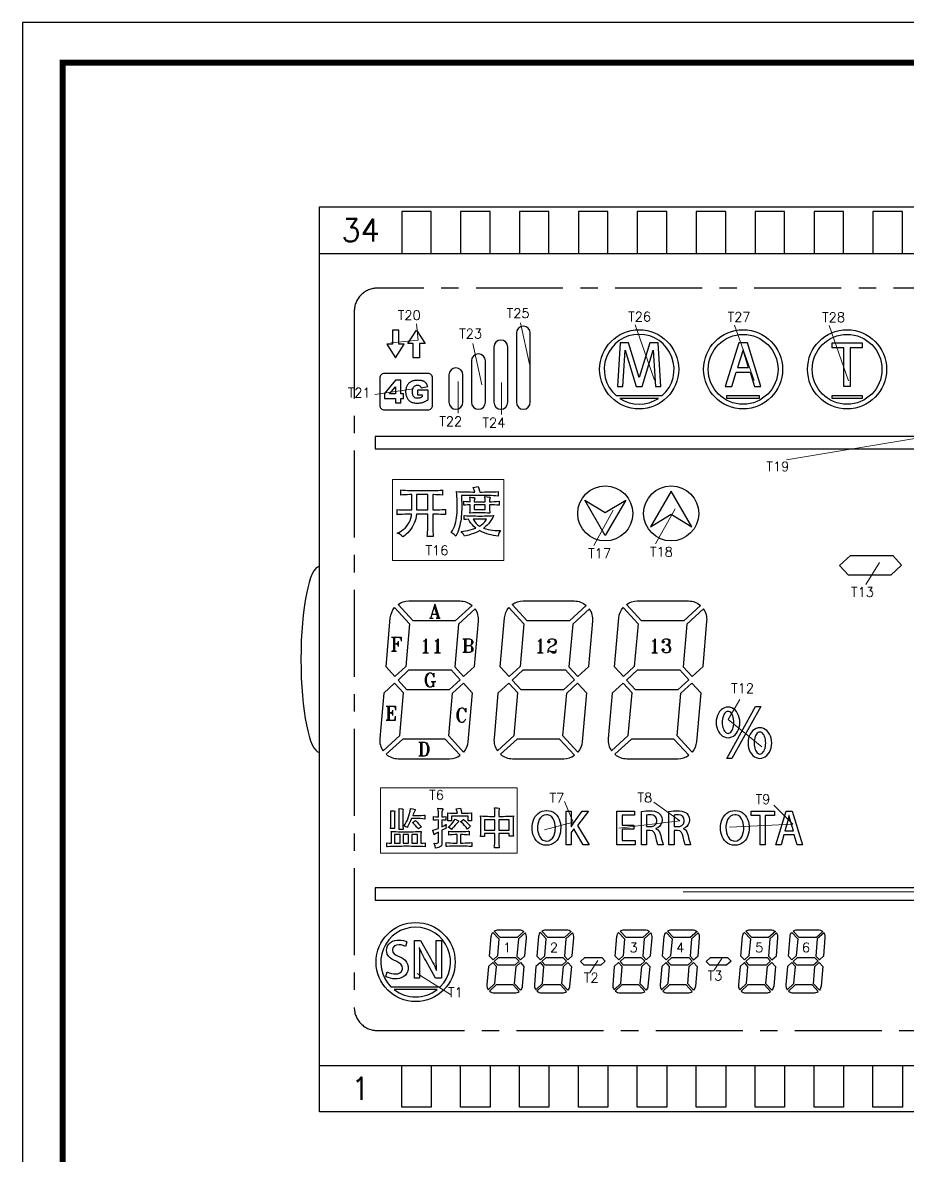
# Model space of a CAD drawing. Header units: inches. Extents: x 782 to 1065, y -130 to 27.
# Drawn here: x 926.74 to 964.88, y -81 to -32.18 of the extents above; entities that cross this region are included whole.
import ezdxf
from ezdxf.enums import TextEntityAlignment as Align

# ---------------------------------------------------------------- set-up
doc = ezdxf.new("R2010")
doc.units = ezdxf.units.IN
doc.header["$LTSCALE"] = 3
doc.header["$MEASUREMENT"] = 0
doc.linetypes.add('CENTER', pattern=[2, 1.25, -0.25, 0.25, -0.25])
doc.layers.add('DIM', color=3, linetype='Continuous', lineweight=13)
doc.layers.add('K', color=92, linetype='Continuous')
doc.styles.add('ROMANS', font='romans')
doc.styles.get("Standard").update_dxf_attribs({"font": 'romant.shx'})

msp = doc.modelspace()

# ---------------------------------------------------------------- linework, layer by layer
for p, q in [((939.535, -42.125), (988.535, -42.125)), ((939.535, -77.125), (988.535, -77.125))]:
    msp.add_line(p, q)
for points in [[(939.535, -79.125), (939.535, -40.125), (988.535, -40.125), (988.535, -79.125)], [(943.08, -40.325), (943.08, -42.125), (944.35, -42.125), (944.35, -40.325)], [(945.62, -40.325), (945.62, -42.125), (946.89, -42.125), (946.89, -40.325)], [(948.16, -40.325), (948.16, -42.125), (949.43, -42.125), (949.43, -40.325)], [(950.7, -40.325), (950.7, -42.125), (951.97, -42.125), (951.97, -40.325)], [(953.24, -40.325), (953.24, -42.125), (954.51, -42.125), (954.51, -40.325)], [(955.78, -40.325), (955.78, -42.125), (957.05, -42.125), (957.05, -40.325)], [(958.32, -40.325), (958.32, -42.125), (959.59, -42.125), (959.59, -40.325)], [(960.86, -40.325), (960.86, -42.125), (962.13, -42.125), (962.13, -40.325)], [(963.4, -40.325), (963.4, -42.125), (964.67, -42.125), (964.67, -40.325)], [(942.441, -46.042), (942.816, -46.623), (943.191, -46.042), (942.954, -46.042), (942.954, -45.435), (942.677, -45.435), (942.677, -46.042)], [(943.338, -46.016), (943.713, -45.435), (944.088, -46.016), (943.852, -46.016), (943.852, -46.623), (943.574, -46.623), (943.574, -46.016)], [(952.712, -46.3), (953.194, -47.862), (953.443, -47.862), (953.925, -46.3), (954.024, -47.862), (954.256, -47.862), (954.137, -45.982), (953.779, -45.982), (953.319, -47.475), (952.858, -45.982), (952.5, -45.982), (952.381, -47.862), (952.613, -47.862)], [(958.288, -47.862), (958.569, -47.862), (957.991, -45.982), (957.612, -45.982), (957.034, -47.862), (957.315, -47.862), (957.502, -47.253), (958.1, -47.253)], [(957.564, -47.051), (958.038, -47.051), (957.801, -46.28)], [(962.42, -46.202), (962.42, -47.862), (962.149, -47.862), (962.149, -46.202), (961.638, -46.202), (961.638, -45.982), (962.93, -45.982), (962.93, -46.202)], [(942.333, -48.386), (942.813, -48.386), (942.813, -48.564), (943.043, -48.564), (943.043, -48.386), (943.162, -48.386), (943.162, -48.182), (943.043, -48.182), (943.043, -47.598), (942.813, -47.598), (942.333, -48.169)], [(943.96, -48.22), (943.96, -48.309), (943.952, -48.314), (943.918, -48.332), (943.886, -48.347), (943.857, -48.358), (943.834, -48.364), (943.799, -48.37), (943.764, -48.372), (943.753, -48.372), (943.717, -48.368), (943.683, -48.36), (943.653, -48.347), (943.626, -48.328), (943.603, -48.306), (943.591, -48.29), (943.576, -48.266), (943.565, -48.238), (943.556, -48.206), (943.55, -48.169), (943.546, -48.13), (943.544, -48.086), (943.545, -48.064), (943.548, -48.023), (943.553, -47.986), (943.561, -47.952), (943.572, -47.922), (943.586, -47.896), (943.602, -47.873), (943.603, -47.872), (943.627, -47.848), (943.655, -47.83), (943.685, -47.817), (943.719, -47.809), (943.755, -47.807), (943.764, -47.807), (943.801, -47.811), (943.834, -47.82), (943.862, -47.835), (943.887, -47.857), (943.907, -47.884), (943.921, -47.917), (944.204, -47.867), (944.193, -47.834), (944.18, -47.8), (944.164, -47.769), (944.146, -47.741), (944.127, -47.715), (944.114, -47.701), (944.089, -47.678), (944.06, -47.658), (944.03, -47.641), (943.997, -47.627), (943.978, -47.62), (943.95, -47.614), (943.92, -47.608), (943.885, -47.604), (943.848, -47.601), (943.806, -47.599), (943.762, -47.598), (943.736, -47.599), (943.696, -47.6), (943.658, -47.603), (943.622, -47.609), (943.589, -47.615), (943.558, -47.623), (943.529, -47.633), (943.502, -47.644), (943.486, -47.652), (943.455, -47.67), (943.426, -47.69), (943.4, -47.712), (943.375, -47.736), (943.353, -47.761), (943.333, -47.789), (943.314, -47.82), (943.299, -47.85), (943.286, -47.88), (943.275, -47.912), (943.267, -47.945), (943.259, -47.979), (943.255, -48.014), (943.251, -48.051), (943.251, -48.089), (943.251, -48.118), (943.253, -48.154), (943.258, -48.19), (943.265, -48.224), (943.273, -48.257), (943.283, -48.29), (943.295, -48.321), (943.31, -48.351), (943.327, -48.381), (943.346, -48.41), (943.368, -48.437), (943.392, -48.462), (943.417, -48.484), (943.445, -48.505), (943.474, -48.522), (943.478, -48.524), (943.506, -48.537), (943.534, -48.549), (943.566, -48.558), (943.599, -48.566), (943.633, -48.572), (943.67, -48.576), (943.709, -48.579), (943.749, -48.58), (943.783, -48.579), (943.821, -48.577), (943.857, -48.574), (943.892, -48.57), (943.925, -48.564), (943.957, -48.556), (943.987, -48.547), (943.998, -48.544), (944.026, -48.533), (944.055, -48.521), (944.085, -48.506), (944.116, -48.49), (944.149, -48.471), (944.182, -48.45), (944.216, -48.427), (944.216, -48.022), (943.764, -48.022), (943.764, -48.22)], [(942.56, -48.182), (942.813, -47.883), (942.813, -48.182)], [(958.5, -48.255), (958.5, -48.375), (957.102, -48.375), (957.102, -48.255)], [(962.933, -48.255), (962.933, -48.375), (961.635, -48.375), (961.635, -48.255)], [(986.135, -50.026), (941.935, -50.026), (941.935, -50.556), (986.135, -50.556)], [(946.403, -52.265), (946.436, -52.36), (946.455, -52.412), (946.555, -52.412), (946.655, -52.411), (946.755, -52.41), (946.855, -52.408), (946.955, -52.406), (947.055, -52.403), (947.155, -52.398), (947.24, -52.391), (947.24, -52.585), (947.14, -52.577), (947.04, -52.572), (946.94, -52.568), (946.84, -52.566), (946.74, -52.564), (946.682, -52.564), (945.658, -52.564), (945.662, -52.664), (945.666, -52.764), (945.668, -52.864), (945.669, -52.964), (945.669, -53.064), (945.667, -53.164), (945.663, -53.264), (945.657, -53.364), (945.649, -53.464), (945.638, -53.563), (945.625, -53.662), (945.607, -53.76), (945.586, -53.858), (945.561, -53.955), (945.531, -54.05), (945.495, -54.144), (945.454, -54.235), (945.416, -54.308), (945.342, -54.24), (945.26, -54.183), (945.219, -54.161), (945.272, -54.076), (945.318, -53.987), (945.356, -53.895), (945.388, -53.8), (945.413, -53.703), (945.432, -53.605), (945.447, -53.506), (945.459, -53.407), (945.467, -53.307), (945.472, -53.208), (945.474, -53.108), (945.475, -53.008), (945.473, -52.908), (945.47, -52.808), (945.466, -52.708), (945.46, -52.608), (945.454, -52.508), (945.446, -52.408), (945.444, -52.391), (945.544, -52.398), (945.644, -52.403), (945.744, -52.406), (945.844, -52.408), (945.944, -52.41), (946.044, -52.411), (946.144, -52.412), (946.232, -52.412), (946.204, -52.316), (946.163, -52.225), (946.156, -52.211), (946.372, -52.17)], [(943.535, -52.346), (943.635, -52.347), (943.735, -52.348), (943.835, -52.348), (943.935, -52.348), (944.035, -52.348), (944.135, -52.348), (944.235, -52.348), (944.335, -52.347), (944.435, -52.346), (944.535, -52.344), (944.635, -52.341), (944.734, -52.336), (944.834, -52.325), (944.836, -52.324), (944.836, -52.548), (944.737, -52.537), (944.637, -52.532), (944.537, -52.528), (944.437, -52.526), (944.421, -52.526), (944.421, -53.183), (944.521, -53.181), (944.621, -53.179), (944.721, -53.176), (944.821, -53.172), (944.921, -53.166), (944.967, -53.162), (944.967, -53.382), (944.867, -53.378), (944.767, -53.374), (944.667, -53.371), (944.567, -53.368), (944.467, -53.366), (944.421, -53.366), (944.421, -53.921), (944.423, -54.021), (944.428, -54.121), (944.434, -54.221), (944.443, -54.32), (944.445, -54.336), (944.184, -54.336), (944.193, -54.236), (944.2, -54.137), (944.205, -54.037), (944.208, -53.937), (944.208, -53.921), (944.208, -53.364), (943.716, -53.364), (943.705, -53.463), (943.686, -53.561), (943.658, -53.657), (943.622, -53.751), (943.58, -53.841), (943.531, -53.928), (943.476, -54.012), (943.415, -54.091), (943.348, -54.165), (943.276, -54.235), (943.199, -54.298), (943.13, -54.346), (943.06, -54.276), (942.976, -54.221), (942.891, -54.185), (942.981, -54.142), (943.067, -54.091), (943.148, -54.032), (943.223, -53.966), (943.291, -53.893), (943.351, -53.813), (943.403, -53.727), (943.445, -53.637), (943.478, -53.542), (943.5, -53.445), (943.51, -53.364), (943.41, -53.365), (943.31, -53.367), (943.21, -53.371), (943.11, -53.375), (943.01, -53.381), (942.911, -53.388), (942.891, -53.389), (942.891, -53.169), (942.99, -53.175), (943.09, -53.18), (943.19, -53.183), (943.29, -53.184), (943.39, -53.185), (943.49, -53.186), (943.513, -53.186), (943.513, -52.524), (943.413, -52.525), (943.313, -52.528), (943.213, -52.532), (943.113, -52.539), (943.036, -52.548), (943.036, -52.324), (943.135, -52.334), (943.235, -52.339), (943.335, -52.342), (943.435, -52.344)], [(943.719, -52.524), (943.719, -53.186), (944.208, -53.186), (944.208, -52.524)], [(946.782, -53.317), (946.683, -53.312), (946.583, -53.309), (946.483, -53.309), (946.45, -53.309), (946.35, -53.309), (946.25, -53.311), (946.15, -53.315), (946.051, -53.323), (946.016, -53.328), (946.028, -53.229), (946.032, -53.129), (946.032, -53.098), (946.032, -52.965), (945.932, -52.968), (945.833, -52.975), (945.755, -52.984), (945.755, -52.811), (945.854, -52.822), (945.954, -52.827), (946.032, -52.83), (946.028, -52.73), (946.014, -52.631), (946.011, -52.623), (946.11, -52.642), (946.209, -52.646), (946.225, -52.645), (946.232, -52.676), (946.206, -52.771), (946.203, -52.83), (946.68, -52.83), (946.679, -52.73), (946.672, -52.63), (946.666, -52.602), (946.764, -52.624), (946.863, -52.628), (946.88, -52.625), (946.891, -52.652), (946.869, -52.748), (946.865, -52.83), (946.965, -52.828), (947.065, -52.825), (947.165, -52.82), (947.265, -52.813), (947.28, -52.811), (947.28, -52.984), (947.18, -52.975), (947.081, -52.969), (946.981, -52.965), (946.881, -52.963), (946.865, -52.963), (946.865, -53.084), (946.867, -53.183), (946.875, -53.283), (946.882, -53.328)], [(954.7, -53.373), (955.585, -53.911), (954.7, -52.381), (953.814, -53.911)], [(946.68, -52.963), (946.203, -52.963), (946.203, -53.167), (946.68, -53.167)], [(950.973, -52.76), (951.858, -53.298), (952.743, -52.76), (951.858, -54.29)], [(946.355, -54.124), (946.264, -54.165), (946.171, -54.202), (946.076, -54.235), (945.981, -54.265), (945.885, -54.293), (945.79, -54.317), (945.743, -54.229), (945.68, -54.152), (945.639, -54.111), (945.739, -54.103), (945.838, -54.089), (945.936, -54.07), (946.033, -54.047), (946.129, -54.019), (946.224, -53.987), (946.272, -53.968), (946.197, -53.902), (946.13, -53.828), (946.068, -53.75), (946.011, -53.668), (945.964, -53.589), (945.864, -53.596), (945.781, -53.603), (945.781, -53.425), (945.88, -53.432), (945.98, -53.437), (946.08, -53.441), (946.18, -53.443), (946.28, -53.445), (946.38, -53.446), (946.448, -53.446), (946.548, -53.446), (946.648, -53.444), (946.748, -53.442), (946.848, -53.438), (946.948, -53.433), (947.047, -53.426), (947.05, -53.425), (947.003, -53.514), (946.953, -53.6), (946.897, -53.683), (946.836, -53.762), (946.768, -53.836), (946.694, -53.903), (946.616, -53.965), (946.613, -53.966), (946.708, -53.998), (946.805, -54.025), (946.902, -54.045), (947.002, -54.059), (947.101, -54.067), (947.201, -54.07), (947.301, -54.069), (947.347, -54.068), (947.29, -54.15), (947.253, -54.242), (947.24, -54.308), (947.14, -54.296), (947.042, -54.28), (946.943, -54.261), (946.846, -54.238), (946.75, -54.21), (946.656, -54.177), (946.564, -54.138), (946.474, -54.094), (946.443, -54.077)], [(946.218, -53.671), (946.28, -53.75), (946.352, -53.82), (946.431, -53.88), (946.44, -53.886), (946.522, -53.827), (946.597, -53.762), (946.666, -53.69), (946.727, -53.61), (946.742, -53.587), (946.165, -53.587)], [(962.426, -55.147), (964.25, -55.147), (964.634, -55.566), (964.164, -55.997), (962.339, -55.997), (961.956, -55.578)], [(943.395, -60.083), (945.22, -60.083), (945.603, -60.502), (945.133, -60.933), (943.309, -60.933), (942.925, -60.515)], [(948.321, -60.083), (950.145, -60.083), (950.529, -60.502), (950.059, -60.933), (948.234, -60.933), (947.85, -60.515)], [(953.246, -60.083), (955.071, -60.083), (955.455, -60.502), (954.984, -60.933), (953.16, -60.933), (952.776, -60.515)], [(957.309, -62.971), (957.384, -62.931), (957.452, -62.877), (957.513, -62.81), (957.566, -62.731), (957.608, -62.642), (957.638, -62.546), (957.657, -62.446), (957.664, -62.342), (957.657, -62.239), (957.638, -62.138), (957.608, -62.042), (957.566, -61.953), (957.513, -61.874), (957.452, -61.807), (957.384, -61.753), (957.309, -61.713), (957.231, -61.689), (957.151, -61.681), (957.071, -61.689), (956.993, -61.713), (956.918, -61.753), (956.85, -61.807), (956.789, -61.874), (956.737, -61.953), (956.694, -62.042), (956.664, -62.138), (956.645, -62.239), (956.639, -62.342), (956.645, -62.446), (956.664, -62.546), (956.694, -62.642), (956.737, -62.731), (956.789, -62.81), (956.85, -62.877), (956.918, -62.931), (956.993, -62.971), (957.071, -62.995), (957.151, -63.003), (957.231, -62.995)], [(957.004, -62.725), (957.037, -62.764), (957.074, -62.792), (957.112, -62.809), (957.151, -62.815), (957.19, -62.809), (957.228, -62.792), (957.265, -62.764), (957.298, -62.725), (957.328, -62.677), (957.354, -62.62), (957.374, -62.557), (957.389, -62.488), (957.398, -62.416), (957.401, -62.342), (957.398, -62.268), (957.389, -62.196), (957.374, -62.127), (957.354, -62.064), (957.328, -62.008), (957.298, -61.959), (957.265, -61.921), (957.228, -61.892), (957.19, -61.875), (957.151, -61.869), (957.112, -61.875), (957.074, -61.892), (957.037, -61.921), (957.004, -61.959), (956.974, -62.008), (956.949, -62.064), (956.928, -62.127), (956.913, -62.196), (956.904, -62.268), (956.901, -62.342), (956.904, -62.416), (956.913, -62.488), (956.928, -62.557), (956.949, -62.62), (956.974, -62.677)], [(958.34, -61.652), (958.565, -61.652), (957.319, -63.903), (957.094, -63.903)], [(958.684, -63.86), (958.758, -63.82), (958.827, -63.766), (958.888, -63.698), (958.94, -63.62), (958.982, -63.531), (959.013, -63.435), (959.032, -63.334), (959.038, -63.231), (959.032, -63.127), (959.013, -63.026), (958.982, -62.931), (958.94, -62.842), (958.888, -62.763), (958.827, -62.696), (958.758, -62.642), (958.684, -62.602), (958.606, -62.578), (958.526, -62.569), (958.445, -62.578), (958.367, -62.602), (958.293, -62.642), (958.224, -62.696), (958.163, -62.763), (958.111, -62.842), (958.069, -62.931), (958.038, -63.026), (958.019, -63.127), (958.013, -63.231), (958.019, -63.334), (958.038, -63.435), (958.069, -63.531), (958.111, -63.62), (958.163, -63.698), (958.224, -63.766), (958.293, -63.82), (958.367, -63.86), (958.445, -63.884), (958.526, -63.892), (958.606, -63.884)], [(958.448, -62.781), (958.412, -62.809), (958.378, -62.848), (958.349, -62.896), (958.323, -62.953), (958.303, -63.016), (958.288, -63.085), (958.278, -63.157), (958.275, -63.231), (958.278, -63.305), (958.288, -63.377), (958.303, -63.446), (958.323, -63.509), (958.349, -63.565), (958.378, -63.613), (958.412, -63.652), (958.448, -63.681), (958.486, -63.698), (958.526, -63.704), (958.565, -63.698), (958.603, -63.681), (958.639, -63.652), (958.673, -63.613), (958.702, -63.565), (958.728, -63.509), (958.748, -63.446), (958.764, -63.377), (958.773, -63.305), (958.776, -63.231), (958.773, -63.157), (958.764, -63.085), (958.748, -63.016), (958.728, -62.953), (958.702, -62.896), (958.673, -62.848), (958.639, -62.809), (958.603, -62.781), (958.565, -62.764), (958.526, -62.758), (958.486, -62.764)], [(942.769, -66.242), (942.769, -66.673), (942.769, -66.773), (942.773, -66.873), (942.776, -66.91), (942.603, -66.91), (942.612, -66.811), (942.617, -66.711), (942.617, -66.673), (942.617, -66.362), (942.615, -66.262), (942.606, -66.162), (942.603, -66.147), (942.703, -66.157), (942.774, -66.155), (942.784, -66.191)], [(943.129, -66.149), (943.129, -66.73), (943.131, -66.83), (943.138, -66.93), (943.14, -66.965), (942.966, -66.965), (942.973, -66.865), (942.977, -66.766), (942.977, -66.73), (942.977, -66.269), (942.975, -66.169), (942.968, -66.069), (942.966, -66.056), (943.066, -66.064), (943.135, -66.062), (943.145, -66.098)], [(943.461, -66.579), (943.42, -66.67), (943.377, -66.76), (943.333, -66.85), (943.325, -66.867), (943.234, -66.824), (943.171, -66.81), (943.23, -66.729), (943.28, -66.643), (943.324, -66.553), (943.362, -66.461), (943.395, -66.366), (943.423, -66.27), (943.446, -66.173), (943.463, -66.074), (943.467, -66.047), (943.563, -66.074), (943.655, -66.089), (943.667, -66.123), (943.619, -66.21), (943.58, -66.302), (943.558, -66.356), (943.721, -66.356), (943.821, -66.356), (943.921, -66.353), (944.021, -66.347), (944.078, -66.338), (944.078, -66.506), (943.979, -66.494), (943.879, -66.489), (943.779, -66.487), (943.721, -66.487), (943.501, -66.487)], [(944.567, -66.55), (944.468, -66.559), (944.457, -66.561), (944.457, -66.402), (944.556, -66.411), (944.656, -66.413), (944.667, -66.413), (944.666, -66.313), (944.663, -66.213), (944.655, -66.114), (944.644, -66.045), (944.744, -66.049), (944.819, -66.048), (944.847, -66.098), (944.813, -66.19), (944.813, -66.199), (944.813, -66.413), (944.913, -66.409), (944.984, -66.402), (944.984, -66.561), (944.885, -66.55), (944.813, -66.548), (944.813, -66.844), (944.902, -66.798), (944.987, -66.746), (944.992, -66.743), (944.984, -66.843), (944.999, -66.907), (944.907, -66.945), (944.816, -66.987), (944.813, -66.988), (944.813, -67.569), (944.795, -67.666), (944.711, -67.717), (944.614, -67.741), (944.536, -67.757), (944.522, -67.658), (944.487, -67.565), (944.48, -67.55), (944.579, -67.56), (944.665, -67.521), (944.667, -67.505), (944.667, -67.066), (944.582, -67.119), (944.501, -67.176), (944.481, -67.191), (944.457, -67.094), (944.426, -66.999), (944.42, -66.987), (944.517, -66.959), (944.612, -66.929), (944.667, -66.909), (944.667, -66.546)], [(945.464, -66.156), (945.436, -66.062), (945.616, -66.043), (945.641, -66.14), (945.659, -66.238), (945.662, -66.253), (945.762, -66.253), (945.862, -66.252), (945.962, -66.25), (946.062, -66.245), (946.093, -66.242), (946.093, -66.584), (945.941, -66.584), (945.941, -66.385), (945.221, -66.385), (945.221, -66.59), (945.075, -66.59), (945.075, -66.242), (945.175, -66.249), (945.275, -66.251), (945.375, -66.253), (945.475, -66.253), (945.485, -66.253)], [(947.889, -67.071), (947.893, -67.171), (947.896, -67.243), (947.716, -67.243), (947.716, -67.127), (947.262, -67.127), (947.262, -67.404), (947.264, -67.504), (947.269, -67.604), (947.277, -67.703), (947.281, -67.746), (947.078, -67.746), (947.086, -67.646), (947.093, -67.546), (947.097, -67.446), (947.097, -67.404), (947.097, -67.127), (946.656, -67.127), (946.656, -67.262), (946.482, -67.262), (946.489, -67.162), (946.494, -67.062), (946.495, -66.979), (946.495, -66.569), (946.492, -66.469), (946.482, -66.373), (946.582, -66.383), (946.681, -66.387), (946.781, -66.39), (946.881, -66.392), (946.981, -66.393), (947.081, -66.394), (947.097, -66.394), (947.097, -66.305), (947.096, -66.205), (947.092, -66.105), (947.078, -66.022), (947.177, -66.031), (947.277, -66.034), (947.279, -66.034), (947.285, -66.068), (947.262, -66.163), (947.262, -66.172), (947.262, -66.394), (947.362, -66.393), (947.462, -66.392), (947.562, -66.39), (947.662, -66.388), (947.762, -66.383), (947.862, -66.377), (947.896, -66.373), (947.89, -66.473), (947.887, -66.573), (947.887, -66.607), (947.887, -66.971)], [(949.934, -66.974), (949.922, -67.073), (949.901, -67.171), (949.868, -67.265), (949.823, -67.355), (949.766, -67.436), (949.695, -67.506), (949.612, -67.563), (949.521, -67.603), (949.424, -67.627), (949.324, -67.636), (949.314, -67.636), (949.214, -67.628), (949.117, -67.604), (949.026, -67.563), (948.944, -67.506), (948.874, -67.435), (948.817, -67.353), (948.773, -67.263), (948.741, -67.169), (948.72, -67.071), (948.709, -66.972), (948.706, -66.897), (948.71, -66.797), (948.724, -66.698), (948.747, -66.601), (948.782, -66.507), (948.828, -66.419), (948.887, -66.338), (948.959, -66.268), (949.041, -66.212), (949.132, -66.172), (949.229, -66.148), (949.329, -66.139), (949.333, -66.139), (949.432, -66.147), (949.529, -66.171), (949.62, -66.212), (949.702, -66.269), (949.772, -66.34), (949.829, -66.423), (949.873, -66.512), (949.904, -66.607), (949.925, -66.705), (949.936, -66.804), (949.938, -66.874)], [(948.943, -66.991), (948.959, -67.09), (948.988, -67.186), (949.031, -67.276), (949.091, -67.356), (949.169, -67.417), (949.263, -67.45), (949.321, -67.455), (949.42, -67.441), (949.509, -67.396), (949.58, -67.326), (949.633, -67.242), (949.669, -67.149), (949.692, -67.051), (949.704, -66.952), (949.706, -66.882), (949.701, -66.782), (949.685, -66.683), (949.656, -66.588), (949.613, -66.497), (949.553, -66.418), (949.474, -66.357), (949.38, -66.325), (949.325, -66.32), (949.226, -66.335), (949.137, -66.379), (949.066, -66.448), (949.013, -66.533), (948.976, -66.626), (948.952, -66.723), (948.94, -66.822), (948.938, -66.892)], [(950.442, -66.76), (950.493, -66.683), (950.867, -66.162), (951.135, -66.162), (950.658, -66.782), (951.163, -67.614), (950.907, -67.614), (950.504, -66.93), (950.383, -67.081), (950.383, -67.614), (950.165, -67.614), (950.165, -66.162), (950.383, -66.162), (950.383, -66.844), (950.388, -66.844)], [(952.36, -66.162), (953.119, -66.162), (953.119, -66.347), (952.581, -66.347), (952.581, -66.766), (953.089, -66.766), (953.089, -66.949), (952.581, -66.949), (952.581, -67.431), (953.152, -67.431), (953.152, -67.614), (952.36, -67.614)], [(954.044, -66.924), (954.129, -66.976), (954.189, -67.055), (954.228, -67.147), (954.247, -67.22), (954.27, -67.317), (954.293, -67.414), (954.319, -67.511), (954.351, -67.605), (954.356, -67.614), (954.128, -67.614), (954.096, -67.52), (954.071, -67.423), (954.049, -67.325), (954.037, -67.268), (954.011, -67.171), (953.965, -67.082), (953.888, -67.02), (953.791, -67), (953.773, -67), (953.64, -67), (953.64, -67.614), (953.422, -67.614), (953.422, -66.182), (953.52, -66.167), (953.62, -66.157), (953.72, -66.152), (953.775, -66.151), (953.875, -66.155), (953.974, -66.168), (954.07, -66.195), (954.158, -66.242), (954.188, -66.267), (954.252, -66.343), (954.29, -66.435), (954.304, -66.534), (954.304, -66.552), (954.293, -66.651), (954.256, -66.744), (954.196, -66.823), (954.118, -66.885), (954.044, -66.92)], [(953.64, -66.335), (953.64, -66.835), (953.788, -66.835), (953.887, -66.823), (953.978, -66.783), (954.047, -66.712), (954.081, -66.618), (954.084, -66.575), (954.069, -66.476), (954.016, -66.393), (953.93, -66.343), (953.832, -66.324), (953.793, -66.322), (953.694, -66.327)], [(955.226, -66.924), (955.311, -66.976), (955.371, -67.055), (955.41, -67.147), (955.429, -67.22), (955.452, -67.317), (955.475, -67.414), (955.501, -67.511), (955.533, -67.605), (955.537, -67.614), (955.309, -67.614), (955.277, -67.52), (955.252, -67.423), (955.23, -67.325), (955.218, -67.268), (955.192, -67.171), (955.147, -67.082), (955.07, -67.02), (954.973, -67), (954.954, -67), (954.822, -67), (954.822, -67.614), (954.603, -67.614), (954.603, -66.182), (954.702, -66.167), (954.802, -66.157), (954.901, -66.152), (954.956, -66.151), (955.056, -66.155), (955.155, -66.168), (955.251, -66.195), (955.339, -66.242), (955.37, -66.267), (955.434, -66.343), (955.472, -66.435), (955.486, -66.534), (955.486, -66.552), (955.474, -66.651), (955.438, -66.744), (955.378, -66.823), (955.299, -66.885), (955.226, -66.92)], [(955.069, -66.823), (955.16, -66.783), (955.229, -66.712), (955.262, -66.618), (955.266, -66.575), (955.251, -66.476), (955.197, -66.393), (955.112, -66.343), (955.014, -66.324), (954.975, -66.322), (954.875, -66.327), (954.822, -66.335), (954.822, -66.835), (954.97, -66.835)], [(958.057, -66.974), (958.045, -67.073), (958.023, -67.171), (957.991, -67.265), (957.946, -67.355), (957.888, -67.436), (957.817, -67.506), (957.735, -67.563), (957.643, -67.603), (957.546, -67.627), (957.447, -67.636), (957.436, -67.636), (957.337, -67.628), (957.24, -67.604), (957.149, -67.563), (957.067, -67.506), (956.997, -67.435), (956.94, -67.353), (956.895, -67.263), (956.863, -67.169), (956.842, -67.071), (956.831, -66.972), (956.829, -66.897), (956.833, -66.797), (956.846, -66.698), (956.87, -66.601), (956.904, -66.507), (956.951, -66.419), (957.01, -66.338), (957.081, -66.268), (957.164, -66.212), (957.255, -66.172), (957.352, -66.148), (957.451, -66.139), (957.455, -66.139), (957.555, -66.147), (957.652, -66.171), (957.743, -66.212), (957.824, -66.269), (957.894, -66.34), (957.951, -66.423), (957.995, -66.512), (958.027, -66.607), (958.048, -66.705), (958.058, -66.804), (958.06, -66.874)], [(957.065, -66.991), (957.082, -67.09), (957.11, -67.186), (957.153, -67.276), (957.213, -67.356), (957.292, -67.417), (957.386, -67.45), (957.444, -67.455), (957.542, -67.441), (957.631, -67.396), (957.703, -67.326), (957.755, -67.242), (957.792, -67.149), (957.815, -67.051), (957.827, -66.952), (957.829, -66.882), (957.824, -66.782), (957.807, -66.683), (957.779, -66.588), (957.736, -66.497), (957.676, -66.418), (957.597, -66.357), (957.503, -66.325), (957.447, -66.32), (957.349, -66.335), (957.26, -66.379), (957.188, -66.448), (957.135, -66.533), (957.098, -66.626), (957.075, -66.723), (957.063, -66.822), (957.06, -66.892)], [(958.758, -67.614), (958.537, -67.614), (958.537, -66.351), (958.147, -66.351), (958.147, -66.162), (959.151, -66.162), (959.151, -66.351), (958.758, -66.351)], [(960.005, -67.188), (959.56, -67.188), (959.435, -67.614), (959.209, -67.614), (959.654, -66.162), (959.923, -66.162), (960.367, -67.614), (960.136, -67.614)], [(959.756, -66.45), (959.734, -66.547), (959.711, -66.637), (959.594, -67.019), (959.968, -67.019), (959.854, -66.639), (959.829, -66.543), (959.805, -66.445), (959.783, -66.352), (959.779, -66.352)], [(943.741, -66.643), (943.811, -66.714), (943.88, -66.787), (943.929, -66.839), (943.799, -66.935), (943.738, -66.856), (943.672, -66.781), (943.601, -66.711), (943.541, -66.658), (943.67, -66.572)], [(945.531, -66.629), (945.458, -66.697), (945.39, -66.77), (945.322, -66.844), (945.255, -66.918), (945.225, -66.951), (945.146, -66.891), (945.077, -66.863), (945.157, -66.802), (945.228, -66.733), (945.292, -66.656), (945.349, -66.574), (945.39, -66.508), (945.476, -66.558), (945.535, -66.586)], [(945.815, -66.589), (945.89, -66.655), (945.961, -66.725), (946.03, -66.798), (946.047, -66.817), (945.918, -66.939), (945.857, -66.86), (945.793, -66.783), (945.724, -66.711), (945.649, -66.644), (945.62, -66.622), (945.738, -66.525)], [(946.656, -66.536), (946.656, -66.985), (947.097, -66.985), (947.097, -66.536)], [(947.262, -66.536), (947.262, -66.985), (947.716, -66.985), (947.716, -66.536)], [(942.543, -67.541), (942.639, -67.544), (942.639, -67.188), (942.636, -67.088), (942.632, -67.047), (942.732, -67.049), (942.832, -67.051), (942.932, -67.052), (943.032, -67.052), (943.132, -67.053), (943.232, -67.053), (943.272, -67.053), (943.372, -67.053), (943.472, -67.052), (943.572, -67.052), (943.672, -67.051), (943.772, -67.05), (943.872, -67.048), (943.913, -67.047), (943.906, -67.147), (943.906, -67.188), (943.906, -67.544), (944.006, -67.541), (944.098, -67.53), (944.098, -67.702), (943.998, -67.695), (943.898, -67.69), (943.798, -67.687), (943.698, -67.685), (943.598, -67.684), (943.498, -67.684), (943.398, -67.683), (943.298, -67.683), (943.273, -67.683), (943.173, -67.683), (943.073, -67.684), (942.973, -67.684), (942.873, -67.685), (942.773, -67.687), (942.673, -67.689), (942.573, -67.693), (942.474, -67.699), (942.444, -67.702), (942.444, -67.53)], [(943.013, -67.546), (943.013, -67.177), (942.774, -67.177), (942.774, -67.546)], [(943.378, -67.546), (943.378, -67.177), (943.148, -67.177), (943.148, -67.546)], [(943.514, -67.546), (943.763, -67.546), (943.763, -67.177), (943.514, -67.177)], [(946.003, -67.685), (945.903, -67.681), (945.803, -67.678), (945.703, -67.676), (945.603, -67.676), (945.546, -67.676), (945.446, -67.676), (945.346, -67.677), (945.246, -67.679), (945.146, -67.683), (945.046, -67.688), (944.992, -67.692), (944.992, -67.525), (945.092, -67.532), (945.191, -67.537), (945.291, -67.54), (945.391, -67.542), (945.474, -67.543), (945.474, -67.178), (945.374, -67.18), (945.274, -67.184), (945.175, -67.191), (945.106, -67.197), (945.106, -67.028), (945.205, -67.039), (945.305, -67.045), (945.405, -67.049), (945.505, -67.051), (945.548, -67.051), (945.648, -67.05), (945.748, -67.047), (945.848, -67.042), (945.947, -67.034), (945.994, -67.028), (945.994, -67.197), (945.894, -67.189), (945.795, -67.183), (945.695, -67.179), (945.615, -67.178), (945.615, -67.543), (945.715, -67.541), (945.815, -67.539), (945.914, -67.536), (946.014, -67.531), (946.103, -67.525), (946.103, -67.692)], [(986.135, -69.473), (941.935, -69.473), (941.935, -70.003), (986.135, -70.003)], [(943.15, -71.959), (943.053, -71.935), (942.953, -71.927), (942.952, -71.927), (942.853, -71.938), (942.763, -71.979), (942.699, -72.055), (942.678, -72.143), (942.698, -72.241), (942.76, -72.318), (942.842, -72.374), (942.932, -72.419), (942.976, -72.439), (943.066, -72.482), (943.151, -72.534), (943.229, -72.597), (943.293, -72.673), (943.337, -72.762), (943.359, -72.86), (943.361, -72.96), (943.343, -73.058), (943.304, -73.15), (943.245, -73.23), (943.169, -73.295), (943.081, -73.342), (942.986, -73.373), (942.888, -73.39), (942.795, -73.395), (942.695, -73.389), (942.597, -73.372), (942.501, -73.344), (942.41, -73.302), (942.402, -73.297), (942.457, -73.091), (942.547, -73.135), (942.642, -73.165), (942.74, -73.183), (942.81, -73.186), (942.909, -73.176), (943.002, -73.14), (943.074, -73.072), (943.109, -72.979), (943.112, -72.94), (943.094, -72.842), (943.039, -72.76), (942.96, -72.699), (942.872, -72.652), (942.835, -72.636), (942.744, -72.595), (942.657, -72.546), (942.578, -72.485), (942.51, -72.412), (942.46, -72.326), (942.433, -72.23), (942.429, -72.171), (942.44, -72.072), (942.474, -71.978), (942.528, -71.895), (942.601, -71.826), (942.687, -71.776), (942.781, -71.742), (942.88, -71.725), (942.959, -71.721), (943.058, -71.726), (943.157, -71.743), (943.252, -71.773), (943.301, -71.795), (943.241, -71.999)], [(944.58, -72.934), (944.574, -72.834), (944.569, -72.734), (944.566, -72.634), (944.564, -72.534), (944.563, -72.434), (944.563, -72.345), (944.563, -71.746), (944.79, -71.746), (944.79, -73.371), (944.541, -73.371), (944.114, -72.611), (944.067, -72.523), (944.02, -72.435), (943.974, -72.345), (943.931, -72.255), (943.889, -72.165), (943.85, -72.073), (943.845, -72.061), (943.836, -72.063), (943.842, -72.163), (943.846, -72.262), (943.849, -72.362), (943.851, -72.462), (943.852, -72.562), (943.853, -72.662), (943.853, -72.762), (943.853, -73.371), (943.626, -73.371), (943.626, -71.746), (943.893, -71.746), (944.318, -72.498), (944.367, -72.586), (944.414, -72.674), (944.459, -72.763), (944.502, -72.853), (944.543, -72.944), (944.582, -73.036), (944.588, -73.034)], [(947.261, -72.468), (947.991, -72.468), (948.144, -72.636), (947.956, -72.808), (947.226, -72.808), (947.073, -72.641)], [(949.305, -72.468), (950.035, -72.468), (950.188, -72.636), (950, -72.808), (949.27, -72.808), (949.117, -72.641)], [(950.976, -72.468), (951.705, -72.468), (951.859, -72.636), (951.671, -72.808), (950.941, -72.808), (950.787, -72.641)], [(952.682, -72.468), (953.412, -72.468), (953.565, -72.636), (953.377, -72.808), (952.648, -72.808), (952.494, -72.641)], [(954.726, -72.468), (955.456, -72.468), (955.61, -72.636), (955.421, -72.808), (954.692, -72.808), (954.538, -72.641)], [(956.397, -72.468), (957.127, -72.468), (957.28, -72.636), (957.092, -72.808), (956.362, -72.808), (956.209, -72.641)], [(958.103, -72.468), (958.833, -72.468), (958.987, -72.636), (958.798, -72.808), (958.069, -72.808), (957.915, -72.641)], [(960.147, -72.468), (960.877, -72.468), (961.031, -72.636), (960.842, -72.808), (960.113, -72.808), (959.959, -72.641)], [(943.08, -78.925), (943.08, -77.125), (944.35, -77.125), (944.35, -78.925)], [(945.62, -78.925), (945.62, -77.125), (946.89, -77.125), (946.89, -78.925)], [(948.16, -78.925), (948.16, -77.125), (949.43, -77.125), (949.43, -78.925)], [(950.7, -78.925), (950.7, -77.125), (951.97, -77.125), (951.97, -78.925)], [(953.24, -78.925), (953.24, -77.125), (954.51, -77.125), (954.51, -78.925)], [(955.78, -78.925), (955.78, -77.125), (957.05, -77.125), (957.05, -78.925)], [(958.32, -78.925), (958.32, -77.125), (959.59, -77.125), (959.59, -78.925)], [(960.86, -78.925), (960.86, -77.125), (962.13, -77.125), (962.13, -78.925)], [(963.4, -78.925), (963.4, -77.125), (964.67, -77.125), (964.67, -78.925)]]:
    msp.add_lwpolyline(points, close=True)
at = {"linetype": 'CENTER'}
msp.add_lwpolyline([(942.035, -75.625), (986.035, -75.625, 0.414214), (987.035, -74.625), (987.035, -44.625, 0.414214), (986.035, -43.625), (942.035, -43.625, 0.414214), (941.035, -44.625), (941.035, -74.625, 0.414214)], format="xyb", close=True, dxfattribs=at)
for points in [[(948.026, -45.563), (948.026, -48.544, 1), (948.626, -48.544), (948.626, -45.563, 1)], [(947.057, -46.163), (947.057, -48.544, 1), (947.657, -48.544), (947.657, -46.163, 1)], [(954.311, -48.255, 2.657805), (952.326, -48.255)], [(946.088, -46.763), (946.088, -48.544, 1), (946.689, -48.544), (946.689, -46.763, 1)], [(944.412, -48.671), (944.412, -47.497, 0.414214), (944.212, -47.297), (942.335, -47.297, 0.414214), (942.135, -47.497), (942.135, -48.671, 0.414214), (942.335, -48.871), (944.212, -48.871, 0.414214)], [(945.119, -47.363), (945.119, -48.544, 1), (945.72, -48.544), (945.72, -47.363, 1)], [(952.483, -48.375, 0.303108), (954.154, -48.375)], [(942.925, -57.256, -0.155341), (943.387, -57.108), (945.596, -57.108, -0.177764), (946.113, -57.298), (945.393, -57.958), (943.569, -57.958)], [(947.85, -57.256, -0.155341), (948.313, -57.108), (950.521, -57.108, -0.177764), (951.039, -57.298), (950.319, -57.958), (948.494, -57.958)], [(952.776, -57.256, -0.155341), (953.239, -57.108), (955.447, -57.108, -0.177764), (955.965, -57.298), (955.244, -57.958), (953.42, -57.958)], [(942.79, -60.367), (942.406, -59.948), (942.59, -57.839, -0.155341), (942.777, -57.391), (943.421, -58.094), (943.26, -59.936)], [(945.751, -60.367), (946.221, -59.936), (946.393, -57.978, 0.177764), (946.249, -57.446), (945.528, -58.106), (945.367, -59.948)], [(947.715, -60.367), (947.331, -59.948), (947.516, -57.839, -0.155341), (947.703, -57.391), (948.347, -58.094), (948.186, -59.936)], [(950.676, -60.367), (951.147, -59.936), (951.318, -57.978, 0.177764), (951.174, -57.446), (950.454, -58.106), (950.293, -59.948)], [(952.641, -60.367), (952.257, -59.948), (952.442, -57.839, -0.155341), (952.629, -57.391), (953.273, -58.094), (953.111, -59.936)], [(955.602, -60.367), (956.073, -59.936), (956.244, -57.978, 0.177764), (956.1, -57.446), (955.379, -58.106), (955.218, -59.948)], [(942.777, -60.65), (942.307, -61.081), (942.135, -63.039, 0.177764), (942.28, -63.571), (943, -62.911), (943.161, -61.069)], [(945.739, -60.65), (946.122, -61.069), (945.938, -63.178, -0.155341), (945.751, -63.626), (945.107, -62.923), (945.268, -61.081)], [(947.703, -60.65), (947.232, -61.081), (947.061, -63.039, 0.177764), (947.205, -63.571), (947.925, -62.911), (948.087, -61.069)], [(950.664, -60.65), (951.048, -61.069), (950.863, -63.178, -0.155341), (950.676, -63.626), (950.032, -62.923), (950.194, -61.081)], [(952.628, -60.65), (952.158, -61.081), (951.987, -63.039, 0.177764), (952.131, -63.571), (952.851, -62.911), (953.012, -61.069)], [(955.59, -60.65), (955.974, -61.069), (955.789, -63.178, -0.155341), (955.602, -63.626), (954.958, -62.923), (955.119, -61.081)], [(942.415, -63.718, 0.177764), (942.932, -63.908), (945.141, -63.908, 0.155341), (945.603, -63.761), (944.959, -63.058), (943.135, -63.058)], [(947.34, -63.718, 0.177764), (947.858, -63.908), (950.066, -63.908, 0.155341), (950.529, -63.761), (949.885, -63.058), (948.061, -63.058)], [(952.266, -63.718, 0.177764), (952.784, -63.908), (954.992, -63.908, 0.155341), (955.455, -63.761), (954.811, -63.058), (952.986, -63.058)], [(944.746, -73.736, 2.414926), (942.618, -73.736)], [(947.073, -71.337, -0.155341), (947.258, -71.278), (948.141, -71.278, -0.177764), (948.348, -71.354), (948.06, -71.618), (947.331, -71.618)], [(949.117, -71.337, -0.155341), (949.302, -71.278), (950.185, -71.278, -0.177764), (950.392, -71.354), (950.104, -71.618), (949.375, -71.618)], [(952.494, -71.337, -0.155341), (952.679, -71.278), (953.562, -71.278, -0.177764), (953.769, -71.354), (953.481, -71.618), (952.752, -71.618)], [(954.538, -71.337, -0.155341), (954.723, -71.278), (955.606, -71.278, -0.177764), (955.814, -71.354), (955.525, -71.618), (954.796, -71.618)], [(957.915, -71.337, -0.155341), (958.1, -71.278), (958.984, -71.278, -0.177764), (959.191, -71.354), (958.903, -71.618), (958.173, -71.618)], [(959.959, -71.337, -0.155341), (960.144, -71.278), (961.028, -71.278, -0.177764), (961.235, -71.354), (960.947, -71.618), (960.217, -71.618)], [(947.019, -72.582), (946.865, -72.414), (946.939, -71.57, -0.155341), (947.014, -71.391), (947.272, -71.672), (947.207, -72.409)], [(948.203, -72.582), (948.392, -72.409), (948.46, -71.626, 0.177764), (948.402, -71.413), (948.114, -71.677), (948.05, -72.414)], [(949.058, -71.391, 0.155341), (948.983, -71.57), (948.909, -72.414), (949.063, -72.582), (949.251, -72.409), (949.316, -71.672)], [(950.247, -72.582), (950.436, -72.409), (950.504, -71.626, 0.177764), (950.446, -71.413), (950.158, -71.677), (950.094, -72.414)], [(952.44, -72.582), (952.286, -72.414), (952.36, -71.57, -0.155341), (952.435, -71.391), (952.693, -71.672), (952.628, -72.409)], [(953.624, -72.582), (953.813, -72.409), (953.881, -71.626, 0.177764), (953.824, -71.413), (953.535, -71.677), (953.471, -72.414)], [(954.484, -72.582), (954.33, -72.414), (954.404, -71.57, -0.155341), (954.479, -71.391), (954.737, -71.672), (954.672, -72.409)], [(955.669, -72.582), (955.857, -72.409), (955.925, -71.626, 0.177764), (955.868, -71.413), (955.579, -71.677), (955.515, -72.414)], [(957.861, -72.582), (957.708, -72.414), (957.781, -71.57, -0.155341), (957.856, -71.391), (958.114, -71.672), (958.049, -72.409)], [(959.046, -72.582), (959.234, -72.409), (959.302, -71.626, 0.177764), (959.245, -71.413), (958.957, -71.677), (958.892, -72.414)], [(959.905, -72.582), (959.752, -72.414), (959.825, -71.57, -0.155341), (959.9, -71.391), (960.158, -71.672), (960.093, -72.409)], [(961.09, -72.582), (961.278, -72.409), (961.346, -71.626, 0.177764), (961.289, -71.413), (961.001, -71.677), (960.936, -72.414)], [(947.014, -72.695), (946.826, -72.867), (946.757, -73.65, 0.177764), (946.815, -73.863), (947.103, -73.599), (947.167, -72.862)], [(948.198, -72.695), (948.352, -72.862), (948.278, -73.706, -0.155341), (948.203, -73.885), (947.946, -73.604), (948.01, -72.867)], [(949.058, -72.695), (948.87, -72.867), (948.801, -73.65, 0.177764), (948.859, -73.863), (949.147, -73.599), (949.211, -72.862)], [(950.242, -72.695), (950.396, -72.862), (950.322, -73.706, -0.155341), (950.247, -73.885), (949.99, -73.604), (950.054, -72.867)], [(952.435, -72.695), (952.247, -72.867), (952.178, -73.65, 0.177764), (952.236, -73.863), (952.524, -73.599), (952.589, -72.862)], [(953.62, -72.695), (953.773, -72.862), (953.699, -73.706, -0.155341), (953.624, -73.885), (953.367, -73.604), (953.431, -72.867)], [(954.479, -72.695), (954.291, -72.867), (954.222, -73.65, 0.177764), (954.28, -73.863), (954.568, -73.599), (954.633, -72.862)], [(955.664, -72.695), (955.817, -72.862), (955.743, -73.706, -0.155341), (955.668, -73.885), (955.411, -73.604), (955.475, -72.867)], [(957.856, -72.695), (957.668, -72.867), (957.599, -73.65, 0.177764), (957.657, -73.863), (957.945, -73.599), (958.01, -72.862)], [(959.041, -72.695), (959.194, -72.862), (959.12, -73.706, -0.155341), (959.046, -73.885), (958.788, -73.604), (958.852, -72.867)], [(959.9, -72.695), (959.712, -72.867), (959.643, -73.65, 0.177764), (959.701, -73.863), (959.989, -73.599), (960.054, -72.862)], [(961.085, -72.695), (961.238, -72.862), (961.164, -73.706, -0.155341), (961.09, -73.885), (960.832, -73.604), (960.896, -72.867)], [(946.869, -73.922, 0.177764), (947.076, -73.998), (947.959, -73.998, 0.155341), (948.144, -73.939), (947.887, -73.658), (947.157, -73.658)], [(948.913, -73.922, 0.177764), (949.12, -73.998), (950.003, -73.998, 0.155341), (950.188, -73.939), (949.931, -73.658), (949.201, -73.658)], [(952.29, -73.922, 0.177764), (952.497, -73.998), (953.38, -73.998, 0.155341), (953.565, -73.939), (953.308, -73.658), (952.578, -73.658)], [(954.334, -73.922, 0.177764), (954.541, -73.998), (955.424, -73.998, 0.155341), (955.609, -73.939), (955.352, -73.658), (954.622, -73.658)], [(957.711, -73.922, 0.177764), (957.918, -73.998), (958.802, -73.998, 0.155341), (958.987, -73.939), (958.729, -73.658), (957.999, -73.658)], [(959.755, -73.922, 0.177764), (959.962, -73.998), (960.846, -73.998, 0.155341), (961.031, -73.939), (960.773, -73.658), (960.043, -73.658)], [(944.61, -73.856), (942.753, -73.856, 0.345259)]]:
    msp.add_lwpolyline(points, format="xyb", close=True)
for centre, radius in [((953.319, -47.124), 1.705), ((957.801, -47.124), 1.705), ((957.801, -47.124), 1.505), ((962.284, -47.124), 1.705), ((962.284, -47.124), 1.505), ((951.858, -53.336), 1.187), ((954.7, -53.336), 1.187), ((943.682, -72.671), 1.705)]:
    msp.add_circle(centre, radius)
msp.add_ellipse((939.535, -59.625), major_axis=(0, -4), ratio=0.2, start_param=3.141593, end_param=6.283185)
at = {"layer": 'DIM'}
for points in [[(942.606, -45.986), (943.794, -45.869), (943.721, -45.158)], [(948.198, -45.124), (948.589, -46.906)], [(953.145, -45.2), (953.983, -47.586)], [(957.434, -45.215), (958.272, -47.601)], [(961.506, -45.229), (962.344, -47.615)], [(946.151, -46.004), (946.542, -47.786)], [(945.52, -47.644), (945.52, -49.018)], [(947.382, -47.695), (947.382, -49.069)], [(943.585, -47.971), (941.915, -48.209)], [(965.379, -50.074), (959.679, -51.023)], [(952.203, -53.199), (951.359, -54.717)], [(954.871, -53.132), (954.027, -54.65)], [(963.689, -55.455), (963.094, -56.398)], [(957.657, -61.361), (957.16, -62.214), (958.606, -63.392)], [(949.239, -66.967), (950.47, -66.64), (950.105, -65.749)], [(952.442, -66.904), (955.068, -66.59), (953.95, -65.786)], [(957.212, -66.862), (959.95, -66.724), (959.12, -65.904)], [(985.269, -70.319), (984.609, -69.648), (955.221, -69.648)], [(951.538, -72.605), (951.209, -73.1)], [(956.877, -72.52), (956.548, -73.015)], [(945.189, -74.073), (943.748, -73.167)]]:
    msp.add_lwpolyline(points, dxfattribs=at)
for points in [[(947.489, -55.365), (942.685, -55.365), (942.685, -51.877), (947.489, -51.877)], [(948.058, -65.158), (948.058, -67.976), (942.165, -67.976), (942.165, -65.158)]]:
    msp.add_lwpolyline(points, close=True, dxfattribs=at)
at = {"layer": 'K'}
msp.add_lwpolyline([(926.737, -129.824), (1064.737, -129.824), (1064.737, -32.181), (926.737, -32.181)], close=True, dxfattribs=at)
msp.add_lwpolyline([(926.737, -129.824), (1064.737, -129.824), (1064.737, -32.181), (926.737, -32.181)], close=True, dxfattribs=at)
at = {"layer": 'K', "const_width": 0.258}
msp.add_lwpolyline([(1063.018, -128.104), (1063.018, -33.901), (928.456, -33.901), (928.456, -128.104)], close=True, dxfattribs=at)

# ---------------------------------------------------------------- texts
at = {"style": 'ROMANS'}
for s, p in [('34', (941.307, -41.125)), ('1', (941.307, -78.125))]:
    msp.add_text(s, height=0.97, dxfattribs=at).set_placement(p, align=Align.MIDDLE)
at = {"layer": 'DIM'}
for s, height, p in [('T20', 0.4111, (942.914, -44.997)), ('T25', 0.4111, (947.607, -44.911)), ('T26', 0.4111, (952.846, -45.059)), ('T27', 0.4111, (957.135, -45.073)), ('T28', 0.4111, (961.207, -45.087)), ('T23', 0.4111, (945.56, -45.791)), ('T21', 0.4111, (940.755, -48.337)), ('T22', 0.4111, (944.701, -49.575)), ('T24', 0.4111, (946.564, -49.626)), ('T19', 0.4111, (958.804, -51.516)), ('T16', 0.4111, (944.109, -55.131)), ('T17', 0.4111, (951.118, -55.263)), ('T18', 0.4111, (953.786, -55.197)), ('T13', 0.4111, (962.455, -56.93)), ('A', 0.595, (944.258, -57.847)), ('F', 0.595, (942.595, -59.265)), ('11', 0.5945, (943.86, -59.341)), ('B', 0.595, (945.663, -59.335)), ('12', 0.5945, (948.802, -59.341)), ('13', 0.5945, (953.731, -59.341)), ('G', 0.595, (944.013, -60.812)), ('T12', 0.4111, (957.285, -61.075)), ('E', 0.595, (942.358, -62.244)), ('C', 0.595, (945.384, -62.328)), ('D', 0.595, (943.763, -63.795)), ('T6', 0.4111, (944.266, -65.674)), ('T7', 0.4111, (949.455, -65.797)), ('T8', 0.4111, (953.249, -65.785)), ('T9', 0.4111, (958.342, -65.86)), ('1', 0.411, (947.453, -72.251)), ('2', 0.411, (949.469, -72.251)), ('3', 0.411, (952.903, -72.251)), ('4', 0.411, (954.919, -72.251)), ('5', 0.411, (958.321, -72.251)), ('6', 0.411, (960.337, -72.251)), ('T2', 0.4111, (950.936, -73.546)), ('T3', 0.4111, (956.275, -73.461)), ('T1', 0.4111, (945.079, -74.183))]:
    msp.add_text(s, height=height, dxfattribs=at).set_placement(p)

doc.saveas('drawing.dxf')
